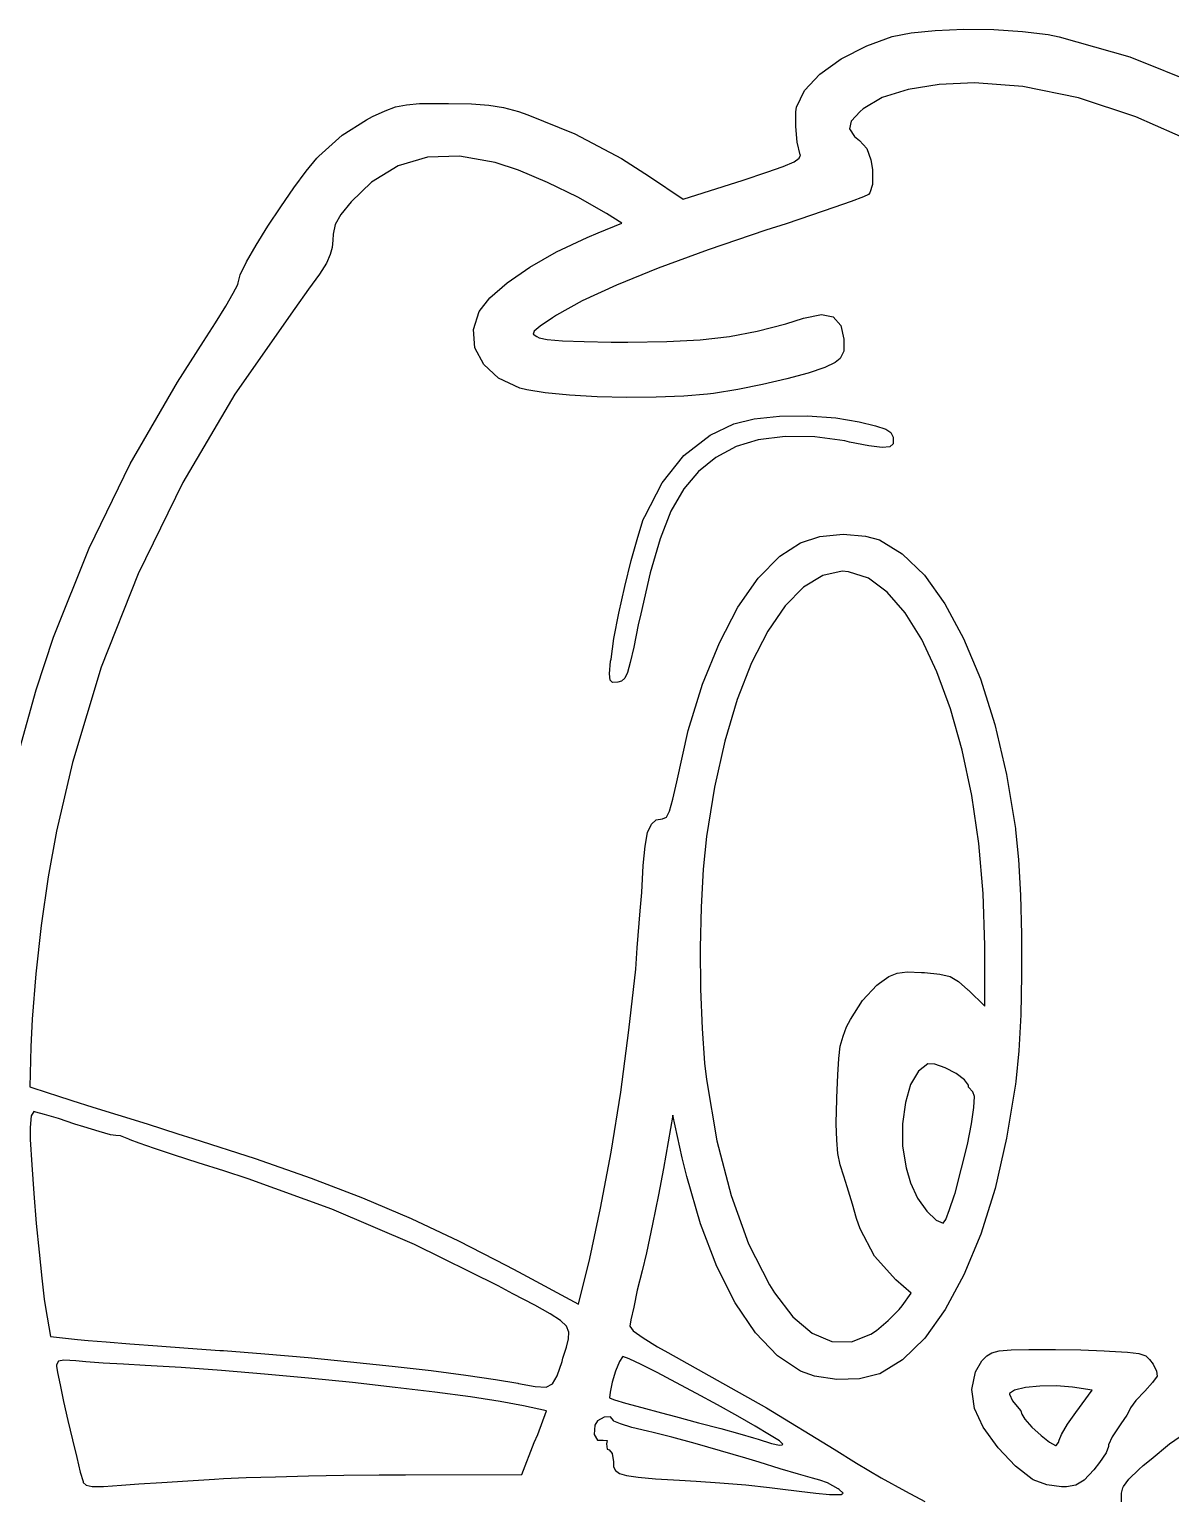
# Model space of a CAD drawing. Extents: x 83.4 to 116.6, y -116.6 to -83.4.
# Drawn here: x 106.759 to 109.064, y -88.323 to -85.363 of the extents above; entities that cross this region are included whole.
import ezdxf

# ---------------------------------------------------------------- set-up
doc = ezdxf.new("R2010")
doc.units = 0
doc.layers.add('BLACK', color=7, linetype='CONTINUOUS')

msp = doc.modelspace()

# ---------------------------------------------------------------- linework, layer by layer
at = {"layer": 'BLACK', "linetype": 'CONTINUOUS'}
for p, q in [((108.451, -85.396), (108.502, -85.3777)), ((108.502, -85.3777), (108.54, -85.3699)), ((108.54, -85.3699), (108.589, -85.365)), ((108.589, -85.365), (108.647, -85.3629)), ((108.647, -85.3629), (108.707, -85.3636)), ((108.707, -85.3636), (108.765, -85.3672)), ((108.765, -85.3672), (108.817, -85.3737)), ((108.817, -85.3737), (108.839, -85.3779)), ((108.839, -85.3779), (108.982, -85.4182)), ((108.399, -85.4228), (108.451, -85.396)), ((108.356, -85.4535), (108.399, -85.4228)), ((108.982, -85.4182), (109.123, -85.4749)), ((108.325, -85.4865), (108.356, -85.4535)), ((108.309, -85.5201), (108.325, -85.4865)), ((108.534, -85.4843), (108.482, -85.5009)), ((108.597, -85.4743), (108.534, -85.4843)), ((108.668, -85.4712), (108.597, -85.4743)), ((108.766, -85.4786), (108.668, -85.4712)), ((108.878, -85.5016), (108.766, -85.4786)), ((107.452, -85.5393), (107.478, -85.5275)), ((107.478, -85.5275), (107.499, -85.5197)), ((107.499, -85.5197), (107.521, -85.5152)), ((107.521, -85.5152), (107.547, -85.513)), ((107.547, -85.513), (107.582, -85.5125)), ((107.582, -85.5125), (107.606, -85.5126)), ((107.606, -85.5126), (107.652, -85.5134)), ((107.652, -85.5134), (107.687, -85.5159)), ((107.687, -85.5159), (107.717, -85.5208)), ((107.717, -85.5208), (107.747, -85.5291)), ((107.747, -85.5291), (107.766, -85.5355)), ((108.307, -85.5295), (108.309, -85.5201)), ((108.307, -85.5592), (108.307, -85.5295)), ((108.437, -85.5288), (108.419, -85.5485)), ((108.443, -85.5233), (108.437, -85.5288)), ((108.482, -85.5009), (108.443, -85.5233)), ((108.994, -85.5397), (108.878, -85.5016)), ((107.391, -85.5768), (107.44, -85.5455)), ((107.44, -85.5455), (107.452, -85.5393)), ((107.766, -85.5355), (107.861, -85.5741)), ((108.31, -85.5912), (108.307, -85.5592)), ((108.419, -85.5485), (108.416, -85.5638)), ((109.113, -85.5925), (108.994, -85.5397)), ((107.344, -85.6195), (107.391, -85.5768)), ((107.861, -85.5741), (107.955, -85.6242)), ((108.416, -85.5638), (108.426, -85.5792)), ((108.426, -85.5792), (108.436, -85.5873)), ((108.436, -85.5873), (108.451, -85.6039)), ((107.628, -85.6189), (107.563, -85.6211)), ((107.7, -85.632), (107.628, -85.6189)), ((108.316, -85.6163), (108.31, -85.5912)), ((108.314, -85.6234), (108.317, -85.6173)), ((108.317, -85.6173), (108.316, -85.6163)), ((108.451, -85.6039), (108.459, -85.6268)), ((107.318, -85.6495), (107.34, -85.6233)), ((107.34, -85.6233), (107.344, -85.6195)), ((107.504, -85.6387), (107.45, -85.6718)), ((107.563, -85.6211), (107.504, -85.6387)), ((107.747, -85.6474), (107.7, -85.632)), ((107.806, -85.6722), (107.747, -85.6474)), ((107.955, -85.6242), (108.012, -85.6605)), ((108.249, -85.6518), (108.282, -85.6398)), ((108.282, -85.6398), (108.304, -85.6306)), ((108.304, -85.6306), (108.314, -85.6234)), ((108.459, -85.6268), (108.462, -85.6462)), ((108.462, -85.6462), (108.462, -85.6765)), ((107.293, -85.6832), (107.318, -85.6495)), ((107.45, -85.6718), (107.409, -85.7117)), ((107.867, -85.7023), (107.806, -85.6722)), ((108.012, -85.6605), (108.08, -85.7062)), ((108.08, -85.7062), (108.201, -85.6675)), ((108.201, -85.6675), (108.249, -85.6518)), ((108.462, -85.6765), (108.457, -85.6934)), ((107.267, -85.7213), (107.293, -85.6832)), ((107.925, -85.735), (107.867, -85.7023)), ((108.444, -85.7013), (108.419, -85.7105)), ((108.454, -85.6964), (108.444, -85.7013)), ((108.457, -85.6934), (108.454, -85.6964)), ((107.241, -85.7608), (107.267, -85.7213)), ((107.388, -85.7372), (107.377, -85.757)), ((107.409, -85.7117), (107.388, -85.7372)), ((107.956, -85.7546), (107.925, -85.735)), ((108.384, -85.7231), (108.339, -85.7385)), ((108.419, -85.7105), (108.384, -85.7231)), ((107.217, -85.7989), (107.241, -85.7608)), ((107.377, -85.757), (107.373, -85.7769)), ((107.908, -85.774), (107.956, -85.7546)), ((108.288, -85.7557), (108.247, -85.769)), ((108.339, -85.7385), (108.288, -85.7557)), ((107.372, -85.7886), (107.371, -85.8034)), ((107.373, -85.7769), (107.372, -85.7886)), ((107.824, -85.8123), (107.886, -85.7832)), ((107.886, -85.7832), (107.908, -85.774)), ((108.247, -85.769), (108.13, -85.8086)), ((107.198, -85.8326), (107.217, -85.7989)), ((107.367, -85.8181), (107.359, -85.8354)), ((107.371, -85.8034), (107.367, -85.8181)), ((107.77, -85.8434), (107.824, -85.8123)), ((108.13, -85.8086), (108.029, -85.8455)), ((107.185, -85.8588), (107.198, -85.8326)), ((107.359, -85.8354), (107.345, -85.8578)), ((107.724, -85.875), (107.77, -85.8434)), ((108.029, -85.8455), (107.945, -85.8797)), ((107.171, -85.8958), (107.18, -85.8787)), ((107.18, -85.8787), (107.181, -85.8748)), ((107.181, -85.8748), (107.185, -85.8588)), ((107.345, -85.8578), (107.323, -85.8881)), ((107.689, -85.9054), (107.724, -85.875)), ((107.945, -85.8797), (107.876, -85.9113)), ((107.156, -85.9225), (107.171, -85.8958)), ((107.323, -85.8881), (107.295, -85.9269)), ((107.668, -85.9332), (107.689, -85.9054)), ((107.876, -85.9113), (107.824, -85.9404)), ((107.135, -85.956), (107.156, -85.9225)), ((107.295, -85.9269), (107.174, -86.0998)), ((107.656, -85.9696), (107.668, -85.9332)), ((107.824, -85.9404), (107.816, -85.9459)), ((108.323, -85.9466), (108.359, -85.9393)), ((108.359, -85.9393), (108.383, -85.944)), ((108.383, -85.944), (108.398, -85.9613)), ((107.111, -85.9936), (107.135, -85.956)), ((107.659, -86.0066), (107.656, -85.9696)), ((107.779, -85.9726), (107.777, -85.9787)), ((107.791, -85.9625), (107.779, -85.9726)), ((107.816, -85.9459), (107.791, -85.9625)), ((108.173, -85.9832), (108.229, -85.9726)), ((108.229, -85.9726), (108.287, -85.9577)), ((108.287, -85.9577), (108.323, -85.9466)), ((108.398, -85.9613), (108.404, -85.9889)), ((107.058, -86.0758), (107.111, -85.9936)), ((107.777, -85.9787), (107.784, -85.9837)), ((107.784, -85.9837), (107.789, -85.9861)), ((107.789, -85.9861), (107.805, -85.9895)), ((107.805, -85.9895), (107.836, -85.9921)), ((107.836, -85.9921), (107.88, -85.9939)), ((107.88, -85.9939), (107.934, -85.9949)), ((107.934, -85.9949), (107.968, -85.995)), ((107.968, -85.995), (108.047, -85.9938)), ((108.047, -85.9938), (108.114, -85.9901)), ((108.114, -85.9901), (108.173, -85.9832)), ((108.404, -85.9889), (108.404, -86.0131)), ((107.677, -86.0402), (107.659, -86.0066)), ((108.397, -86.0277), (108.387, -86.0363)), ((108.404, -86.0131), (108.397, -86.0277)), ((107.707, -86.068), (107.677, -86.0402)), ((108.332, -86.0575), (108.289, -86.0693)), ((108.366, -86.0462), (108.332, -86.0575)), ((108.387, -86.0363), (108.366, -86.0462)), ((106.963, -86.2411), (107.058, -86.0758)), ((107.75, -86.088), (107.707, -86.068)), ((107.764, -86.0915), (107.75, -86.088)), ((107.801, -86.0975), (107.764, -86.0915)), ((108.19, -86.0907), (108.141, -86.0984)), ((108.24, -86.0807), (108.19, -86.0907)), ((108.289, -86.0693), (108.24, -86.0807)), ((107.174, -86.0998), (107.069, -86.2788)), ((107.85, -86.1021), (107.801, -86.0975)), ((107.906, -86.1052), (107.85, -86.1021)), ((107.966, -86.1067), (107.906, -86.1052)), ((108.025, -86.1064), (107.966, -86.1067)), ((108.081, -86.1043), (108.025, -86.1064)), ((108.129, -86.1001), (108.081, -86.1043)), ((108.141, -86.0984), (108.129, -86.1001)), ((108.182, -86.16), (108.223, -86.1501)), ((108.223, -86.1501), (108.274, -86.1447)), ((108.274, -86.1447), (108.331, -86.144)), ((108.331, -86.144), (108.388, -86.148)), ((108.388, -86.148), (108.435, -86.1556)), ((108.134, -86.1826), (108.182, -86.16)), ((108.435, -86.1556), (108.468, -86.1637)), ((108.468, -86.1637), (108.489, -86.1705)), ((108.489, -86.1705), (108.499, -86.1778)), ((108.499, -86.1778), (108.504, -86.1872)), ((108.081, -86.2241), (108.134, -86.1826)), ((108.187, -86.2059), (108.146, -86.2281)), ((108.231, -86.1926), (108.187, -86.2059)), ((108.286, -86.1857), (108.231, -86.1926)), ((108.346, -86.1863), (108.286, -86.1857)), ((108.406, -86.1946), (108.346, -86.1863)), ((108.416, -86.1968), (108.406, -86.1946)), ((108.455, -86.2044), (108.416, -86.1968)), ((108.482, -86.2076), (108.455, -86.2044)), ((108.497, -86.2062), (108.482, -86.2076)), ((108.504, -86.2001), (108.497, -86.2062)), ((108.504, -86.1872), (108.504, -86.1892)), ((108.504, -86.1892), (108.504, -86.2001)), ((108.037, -86.2792), (108.081, -86.2241)), ((108.146, -86.2281), (108.111, -86.256)), ((106.88, -86.4113), (106.963, -86.2411)), ((108.111, -86.256), (108.081, -86.2916)), ((107.069, -86.2788), (106.979, -86.463)), ((108.002, -86.3471), (108.037, -86.2792)), ((108.081, -86.2916), (108.055, -86.3364)), ((107.988, -86.3891), (107.999, -86.353)), ((107.999, -86.353), (108.002, -86.3471)), ((108.055, -86.3364), (108.033, -86.3923)), ((108.317, -86.4002), (108.356, -86.3876)), ((108.356, -86.3876), (108.403, -86.383)), ((108.403, -86.383), (108.448, -86.3866)), ((108.448, -86.3866), (108.476, -86.3946)), ((106.808, -86.5913), (106.88, -86.4113)), ((107.975, -86.436), (107.988, -86.3891)), ((108.033, -86.3923), (108.013, -86.4609)), ((108.275, -86.4271), (108.317, -86.4002)), ((108.476, -86.3946), (108.522, -86.4226)), ((107.962, -86.4888), (107.975, -86.436)), ((108.231, -86.4717), (108.275, -86.4271)), ((108.522, -86.4226), (108.567, -86.4659)), ((106.979, -86.463), (106.904, -86.6517)), ((108.013, -86.4609), (107.994, -86.5441)), ((108.19, -86.5305), (108.231, -86.4717)), ((108.362, -86.4661), (108.323, -86.4897)), ((108.401, -86.4579), (108.362, -86.4661)), ((108.414, -86.4587), (108.401, -86.4579)), ((108.454, -86.4718), (108.414, -86.4587)), ((108.492, -86.4998), (108.454, -86.4718)), ((108.567, -86.4659), (108.608, -86.5233)), ((107.95, -86.5428), (107.962, -86.4888)), ((108.323, -86.4897), (108.286, -86.5278)), ((108.528, -86.5416), (108.492, -86.4998)), ((108.153, -86.6023), (108.19, -86.5305)), ((108.286, -86.5278), (108.251, -86.5791)), ((108.608, -86.5233), (108.646, -86.5935)), ((107.94, -86.5934), (107.95, -86.5428)), ((107.989, -86.5659), (107.98, -86.611)), ((107.994, -86.5441), (107.989, -86.5659)), ((108.562, -86.5957), (108.528, -86.5416)), ((106.773, -86.6972), (106.808, -86.5913)), ((107.934, -86.6357), (107.94, -86.5934)), ((108.251, -86.5791), (108.218, -86.6426)), ((108.592, -86.6609), (108.562, -86.5957)), ((108.646, -86.5935), (108.68, -86.6753)), ((107.98, -86.611), (107.973, -86.6424)), ((108.119, -86.6858), (108.153, -86.6023)), ((106.904, -86.6517), (106.846, -86.8443)), ((107.931, -86.6651), (107.933, -86.6397)), ((107.933, -86.6397), (107.934, -86.6357)), ((107.973, -86.6424), (107.967, -86.6625)), ((108.218, -86.6426), (108.189, -86.717)), ((107.932, -86.6781), (107.931, -86.6651)), ((107.937, -86.6823), (107.932, -86.6781)), ((107.948, -86.6816), (107.937, -86.6823)), ((107.955, -86.6796), (107.948, -86.6816)), ((107.962, -86.674), (107.955, -86.6796)), ((107.967, -86.6625), (107.962, -86.674)), ((108.62, -86.736), (108.592, -86.6609)), ((108.68, -86.6753), (108.709, -86.7674)), ((106.74, -86.8156), (106.773, -86.6972)), ((108.09, -86.7798), (108.119, -86.6858)), ((108.189, -86.717), (108.164, -86.8013)), ((108.643, -86.8196), (108.62, -86.736)), ((108.709, -86.7674), (108.733, -86.8687)), ((108.067, -86.883), (108.09, -86.7798)), ((108.164, -86.8013), (108.143, -86.8943)), ((108.663, -86.9106), (108.643, -86.8196)), ((106.846, -86.8443), (106.814, -86.9829)), ((108.059, -86.9185), (108.067, -86.883)), ((108.733, -86.8687), (108.751, -86.9777)), ((108.052, -86.9422), (108.059, -86.9185)), ((108.143, -86.8943), (108.127, -86.9938)), ((108.677, -87.0075), (108.663, -86.9106)), ((108.046, -86.9544), (108.052, -86.9422)), ((108.008, -86.9857), (108.016, -86.9689)), ((108.016, -86.9689), (108.025, -86.9603)), ((108.025, -86.9603), (108.038, -86.9579)), ((108.038, -86.9579), (108.046, -86.9544)), ((108.038, -86.9579), (108.038, -86.9579)), ((108.751, -86.9777), (108.751, -86.98)), ((108.751, -86.98), (108.757, -87.0403)), ((106.814, -86.9829), (106.797, -87.0754)), ((108.003, -87.0129), (108.008, -86.9857)), ((108.127, -86.9938), (108.12, -87.0597)), ((108.686, -87.1091), (108.677, -87.0075)), ((107.999, -87.0525), (108.003, -87.0129)), ((107.996, -87.1066), (107.999, -87.0525)), ((108.12, -87.0597), (108.116, -87.1363)), ((108.757, -87.0403), (108.761, -87.1125)), ((106.797, -87.0754), (106.783, -87.1735)), ((107.993, -87.1436), (107.996, -87.1066)), ((108.689, -87.2142), (108.686, -87.1091)), ((108.761, -87.1125), (108.763, -87.1919)), ((107.987, -87.2188), (107.993, -87.1436)), ((108.116, -87.1363), (108.114, -87.2188)), ((106.783, -87.1735), (106.772, -87.2713)), ((108.689, -87.3363), (108.689, -87.2142)), ((108.763, -87.1919), (108.763, -87.2738)), ((107.984, -87.2617), (107.987, -87.2188)), ((108.114, -87.2188), (108.115, -87.3021)), ((106.772, -87.2713), (106.765, -87.3629)), ((107.97, -87.3852), (107.984, -87.2617)), ((108.476, -87.2901), (108.495, -87.2766)), ((108.495, -87.2766), (108.512, -87.2695)), ((108.512, -87.2695), (108.532, -87.2672)), ((108.532, -87.2672), (108.561, -87.2683)), ((108.561, -87.2683), (108.567, -87.2686)), ((108.567, -87.2686), (108.598, -87.2715)), ((108.598, -87.2715), (108.619, -87.2766)), ((108.619, -87.2766), (108.636, -87.2864)), ((108.763, -87.2738), (108.762, -87.3537)), ((108.115, -87.3021), (108.118, -87.3815)), ((108.442, -87.3247), (108.471, -87.2942)), ((108.471, -87.2942), (108.476, -87.2901)), ((108.636, -87.2864), (108.655, -87.3034)), ((108.655, -87.3034), (108.656, -87.3044)), ((108.656, -87.3044), (108.689, -87.3363)), ((108.418, -87.3634), (108.442, -87.3247)), ((106.765, -87.3629), (106.762, -87.4184)), ((108.41, -87.3781), (108.418, -87.3634)), ((108.762, -87.3537), (108.758, -87.4269)), ((107.954, -87.5099), (107.97, -87.3852)), ((108.118, -87.3815), (108.123, -87.4519)), ((108.403, -87.3974), (108.41, -87.3781)), ((106.762, -87.4184), (106.76, -87.4996)), ((108.394, -87.4421), (108.397, -87.4174)), ((108.397, -87.4174), (108.403, -87.3974)), ((108.123, -87.4519), (108.127, -87.4847)), ((108.392, -87.4754), (108.394, -87.4421)), ((108.574, -87.4532), (108.555, -87.4675)), ((108.588, -87.4538), (108.574, -87.4532)), ((108.609, -87.4611), (108.588, -87.4538)), ((108.758, -87.4269), (108.752, -87.4886)), ((108.39, -87.5214), (108.392, -87.4754)), ((108.555, -87.4675), (108.539, -87.4947)), ((108.631, -87.4726), (108.609, -87.4611)), ((108.648, -87.4853), (108.631, -87.4726)), ((106.76, -87.4996), (106.797, -87.5117)), ((106.797, -87.5117), (106.814, -87.5172)), ((107.934, -87.6312), (107.954, -87.5099)), ((108.127, -87.4847), (108.148, -87.6084)), ((108.539, -87.4947), (108.529, -87.5313)), ((108.656, -87.4963), (108.648, -87.4853)), ((108.656, -87.4998), (108.656, -87.4963)), ((108.665, -87.5097), (108.656, -87.4998)), ((108.668, -87.5187), (108.665, -87.5097)), ((108.751, -87.4941), (108.733, -87.6033)), ((108.752, -87.4886), (108.751, -87.4941)), ((106.814, -87.5172), (106.845, -87.5269)), ((106.845, -87.5269), (106.887, -87.5402)), ((106.887, -87.5402), (106.938, -87.5563)), ((108.389, -87.572), (108.39, -87.5249)), ((108.39, -87.5249), (108.39, -87.5214)), ((108.529, -87.5313), (108.523, -87.5739)), ((108.662, -87.5745), (108.667, -87.5411)), ((108.667, -87.5411), (108.668, -87.5187)), ((106.763, -87.5577), (106.761, -87.5819)), ((106.768, -87.5496), (106.763, -87.5577)), ((106.772, -87.5503), (106.768, -87.5496)), ((106.79, -87.5551), (106.772, -87.5503)), ((106.818, -87.5637), (106.79, -87.5551)), ((106.851, -87.5746), (106.818, -87.5637)), ((106.938, -87.5563), (106.997, -87.5745)), ((108.059, -87.557), (108.04, -87.6642)), ((108.078, -87.6429), (108.059, -87.557)), ((108.389, -87.5739), (108.389, -87.572)), ((106.761, -87.5819), (106.761, -87.6058)), ((106.869, -87.5804), (106.851, -87.5746)), ((106.9, -87.5899), (106.869, -87.5804)), ((106.923, -87.5961), (106.9, -87.5899)), ((106.934, -87.5978), (106.923, -87.5961)), ((106.943, -87.5986), (106.934, -87.5978)), ((106.96, -87.6051), (106.943, -87.5986)), ((106.997, -87.5745), (107.059, -87.5942)), ((107.059, -87.5942), (107.089, -87.6035)), ((108.39, -87.6069), (108.389, -87.5739)), ((108.523, -87.5739), (108.523, -87.6191)), ((108.654, -87.6162), (108.662, -87.5745)), ((106.761, -87.6058), (106.764, -87.6573)), ((106.963, -87.6067), (106.96, -87.6051)), ((106.981, -87.6135), (106.963, -87.6067)), ((107.012, -87.624), (106.981, -87.6135)), ((107.052, -87.6374), (107.012, -87.624)), ((107.089, -87.6035), (107.215, -87.6443)), ((107.913, -87.7448), (107.934, -87.6312)), ((108.148, -87.6084), (108.177, -87.7192)), ((108.392, -87.6338), (108.39, -87.6069)), ((108.523, -87.6191), (108.53, -87.6634)), ((108.642, -87.6636), (108.654, -87.6162)), ((108.733, -87.6033), (108.71, -87.7047)), ((106.764, -87.6573), (106.768, -87.7152)), ((107.1, -87.6528), (107.052, -87.6374)), ((107.152, -87.6694), (107.1, -87.6528)), ((107.215, -87.6443), (107.328, -87.6839)), ((108.087, -87.6803), (108.078, -87.6429)), ((108.397, -87.6568), (108.392, -87.6338)), ((108.404, -87.68), (108.397, -87.6568)), ((107.201, -87.685), (107.152, -87.6694)), ((107.37, -87.7463), (107.201, -87.685)), ((107.328, -87.6839), (107.432, -87.7239)), ((108.04, -87.6642), (108.03, -87.7175)), ((108.115, -87.7765), (108.087, -87.6803)), ((108.411, -87.7012), (108.404, -87.68)), ((108.53, -87.6634), (108.539, -87.6931)), ((108.629, -87.7142), (108.642, -87.6636)), ((106.768, -87.7152), (106.773, -87.7754)), ((108.03, -87.7175), (108.018, -87.7772)), ((108.177, -87.7192), (108.212, -87.8165)), ((108.422, -87.7363), (108.411, -87.7012)), ((108.539, -87.6931), (108.553, -87.7241)), ((108.618, -87.7476), (108.627, -87.7198)), ((108.627, -87.7198), (108.629, -87.7142)), ((108.71, -87.7047), (108.681, -87.797)), ((107.537, -87.8178), (107.37, -87.7463)), ((107.432, -87.7239), (107.53, -87.7657)), ((107.891, -87.8461), (107.913, -87.7448)), ((108.43, -87.7653), (108.422, -87.7363)), ((108.553, -87.7241), (108.572, -87.7505)), ((108.572, -87.7505), (108.591, -87.7686)), ((108.61, -87.7672), (108.618, -87.7476)), ((106.773, -87.7754), (106.779, -87.8338)), ((107.53, -87.7657), (107.626, -87.8107)), ((108.018, -87.7772), (108.006, -87.8347)), ((108.148, -87.8621), (108.115, -87.7765)), ((108.437, -87.7864), (108.43, -87.7653)), ((108.591, -87.7686), (108.605, -87.7746)), ((108.605, -87.7746), (108.61, -87.7672)), ((108.466, -87.8417), (108.437, -87.7864)), ((108.681, -87.797), (108.647, -87.879)), ((106.779, -87.8338), (106.784, -87.8861)), ((107.706, -87.9018), (107.537, -87.8178)), ((107.626, -87.8107), (107.723, -87.8605)), ((108.006, -87.8347), (107.997, -87.8709)), ((108.212, -87.8165), (108.254, -87.8992)), ((107.723, -87.8605), (107.747, -87.8734)), ((107.868, -87.9385), (107.891, -87.8461)), ((108.185, -87.9358), (108.148, -87.8621)), ((108.509, -87.8897), (108.466, -87.8417)), ((106.784, -87.8861), (106.789, -87.9282)), ((107.747, -87.8734), (107.868, -87.9385)), ((107.997, -87.8709), (107.987, -87.9104)), ((108.54, -87.9166), (108.509, -87.8897)), ((108.647, -87.879), (108.609, -87.9495)), ((106.789, -87.9282), (106.792, -87.9454)), ((107.736, -87.9178), (107.706, -87.9018)), ((107.78, -87.9405), (107.736, -87.9178)), ((107.987, -87.9104), (107.98, -87.9446)), ((108.254, -87.8992), (108.264, -87.9157)), ((108.264, -87.9157), (108.301, -87.9642)), ((108.522, -87.9421), (108.54, -87.9166)), ((106.792, -87.9454), (106.802, -88.0038)), ((107.811, -87.9578), (107.78, -87.9405)), ((107.832, -87.9715), (107.811, -87.9578)), ((107.98, -87.9446), (107.974, -87.9699)), ((108.226, -87.9965), (108.185, -87.9358)), ((108.494, -87.9716), (108.516, -87.9494)), ((108.516, -87.9494), (108.522, -87.9421)), ((108.609, -87.9495), (108.568, -88.0072)), ((107.844, -87.9833), (107.832, -87.9715)), ((107.849, -87.995), (107.844, -87.9833)), ((107.974, -87.9699), (107.972, -87.9828)), ((107.972, -87.9828), (107.972, -87.9829)), ((107.972, -87.9829), (107.979, -87.9922)), ((108.301, -87.9642), (108.34, -87.9969)), ((108.47, -87.992), (108.494, -87.9716)), ((106.802, -88.0038), (106.856, -88.0096)), ((106.856, -88.0096), (106.878, -88.0117)), ((106.878, -88.0117), (106.914, -88.0147)), ((106.914, -88.0147), (106.962, -88.0185)), ((107.844, -88.0253), (107.848, -88.0084)), ((107.848, -88.0084), (107.849, -87.995)), ((107.979, -87.9922), (107.999, -88.0068)), ((107.999, -88.0068), (108.028, -88.0249)), ((108.27, -88.0429), (108.226, -87.9965)), ((108.34, -87.9969), (108.38, -88.0138)), ((108.38, -88.0138), (108.42, -88.0145)), ((108.42, -88.0145), (108.459, -87.9989)), ((108.459, -87.9989), (108.47, -87.992)), ((108.568, -88.0072), (108.523, -88.0508)), ((106.962, -88.0185), (107.018, -88.0227)), ((107.018, -88.0227), (107.08, -88.0273)), ((107.08, -88.0273), (107.144, -88.0319)), ((107.144, -88.0319), (107.151, -88.0324)), ((107.151, -88.0324), (107.235, -88.0388)), ((107.235, -88.0388), (107.322, -88.0463)), ((107.322, -88.0463), (107.408, -88.0547)), ((107.837, -88.0475), (107.844, -88.0253)), ((107.957, -88.0446), (107.951, -88.0544)), ((107.958, -88.0445), (107.957, -88.0446)), ((107.971, -88.0491), (107.958, -88.0445)), ((108.028, -88.0249), (108.049, -88.0365)), ((108.049, -88.0365), (108.248, -88.1479)), ((108.317, -88.074), (108.27, -88.0429)), ((108.683, -88.0533), (108.693, -88.0432)), ((108.693, -88.0432), (108.703, -88.0366)), ((108.703, -88.0366), (108.718, -88.0329)), ((108.718, -88.0329), (108.742, -88.0311)), ((108.742, -88.0311), (108.778, -88.0303)), ((108.778, -88.0303), (108.785, -88.0302)), ((108.785, -88.0302), (108.832, -88.0302)), ((108.832, -88.0302), (108.883, -88.0311)), ((108.883, -88.0311), (108.93, -88.0326)), ((108.93, -88.0326), (108.941, -88.0332)), ((108.941, -88.0332), (108.977, -88.0354)), ((108.977, -88.0354), (109, -88.0382)), ((109, -88.0382), (109.014, -88.0429)), ((109.014, -88.0429), (109.022, -88.0506)), ((106.818, -88.0538), (106.814, -88.0613)), ((106.814, -88.0613), (106.814, -88.0641)), ((106.814, -88.0641), (106.816, -88.0767)), ((106.829, -88.0515), (106.818, -88.0538)), ((106.853, -88.0532), (106.829, -88.0515)), ((106.873, -88.055), (106.853, -88.0532)), ((106.908, -88.0574), (106.873, -88.055)), ((106.949, -88.06), (106.908, -88.0574)), ((106.993, -88.0623), (106.949, -88.06)), ((107.066, -88.0665), (106.993, -88.0623)), ((107.147, -88.0724), (107.066, -88.0665)), ((107.234, -88.0797), (107.147, -88.0724)), ((107.408, -88.0547), (107.492, -88.0636)), ((107.492, -88.0636), (107.571, -88.0727)), ((107.571, -88.0727), (107.641, -88.0818)), ((107.825, -88.0833), (107.835, -88.0545)), ((107.835, -88.0545), (107.837, -88.0475)), ((107.943, -88.0737), (107.936, -88.0964)), ((107.951, -88.0544), (107.943, -88.0737)), ((107.995, -88.0603), (107.971, -88.0491)), ((108.027, -88.0765), (107.995, -88.0603)), ((108.345, -88.0839), (108.317, -88.074)), ((108.523, -88.0508), (108.477, -88.0791)), ((108.663, -88.1107), (108.67, -88.0749)), ((108.67, -88.0749), (108.683, -88.0533)), ((109.022, -88.0506), (109.029, -88.0598)), ((109.029, -88.0598), (109.036, -88.0736)), ((109.036, -88.0736), (109.037, -88.0841)), ((106.816, -88.0767), (106.821, -88.1017)), ((106.821, -88.1017), (106.828, -88.1352)), ((107.323, -88.088), (107.234, -88.0797)), ((107.412, -88.0971), (107.323, -88.088)), ((107.498, -88.1066), (107.412, -88.0971)), ((107.641, -88.0818), (107.701, -88.0904)), ((107.701, -88.0904), (107.746, -88.0984)), ((107.746, -88.0984), (107.747, -88.0986)), ((107.747, -88.0986), (107.781, -88.105)), ((107.781, -88.105), (107.803, -88.1062)), ((107.803, -88.1062), (107.816, -88.0997)), ((107.816, -88.0997), (107.825, -88.0833)), ((107.936, -88.0964), (107.932, -88.1165)), ((108.065, -88.0965), (108.027, -88.0765)), ((108.107, -88.1188), (108.065, -88.0965)), ((108.39, -88.0907), (108.345, -88.0839)), ((108.436, -88.0893), (108.39, -88.0907)), ((108.476, -88.0796), (108.436, -88.0893)), ((108.477, -88.0791), (108.476, -88.0796)), ((108.8, -88.104), (108.771, -88.107)), ((108.834, -88.1037), (108.8, -88.104)), ((108.866, -88.1064), (108.834, -88.1037)), ((109.028, -88.0966), (109.012, -88.1144)), ((109.037, -88.0841), (109.028, -88.0966)), ((106.828, -88.1352), (106.837, -88.1734)), ((107.578, -88.1164), (107.498, -88.1066)), ((107.65, -88.126), (107.578, -88.1164)), ((107.663, -88.128), (107.65, -88.126)), ((107.71, -88.1353), (107.663, -88.128)), ((107.757, -88.1438), (107.71, -88.1353)), ((107.932, -88.1165), (107.931, -88.128)), ((107.931, -88.128), (107.932, -88.1286)), ((107.932, -88.1286), (107.941, -88.1318)), ((107.941, -88.1318), (107.963, -88.1383)), ((108.149, -88.1419), (108.107, -88.1188)), ((108.664, -88.1204), (108.663, -88.1107)), ((108.668, -88.1496), (108.664, -88.1204)), ((108.749, -88.1122), (108.739, -88.1191)), ((108.739, -88.1191), (108.739, -88.1204)), ((108.739, -88.1204), (108.745, -88.1341)), ((108.745, -88.1341), (108.751, -88.1413)), ((108.771, -88.107), (108.749, -88.1122)), ((108.906, -88.1121), (108.866, -88.1064)), ((108.873, -88.1573), (108.906, -88.1121)), ((108.994, -88.1333), (108.983, -88.1477)), ((109.012, -88.1144), (108.994, -88.1333)), ((107.804, -88.1538), (107.757, -88.1438)), ((107.786, -88.2021), (107.804, -88.1538)), ((107.963, -88.1383), (107.996, -88.1474)), ((107.996, -88.1474), (108.036, -88.1582)), ((108.036, -88.1582), (108.064, -88.1656)), ((108.19, -88.1645), (108.149, -88.1419)), ((108.225, -88.1851), (108.19, -88.1645)), ((108.248, -88.1479), (108.385, -88.2318)), ((108.686, -88.1872), (108.668, -88.1496)), ((108.751, -88.1413), (108.762, -88.1543)), ((108.762, -88.1543), (108.764, -88.161)), ((108.764, -88.161), (108.77, -88.171)), ((108.856, -88.1812), (108.873, -88.1573)), ((108.976, -88.1627), (108.964, -88.1801)), ((108.981, -88.1526), (108.976, -88.1627)), ((108.983, -88.1477), (108.981, -88.1526)), ((106.837, -88.1734), (106.846, -88.2124)), ((107.901, -88.1828), (107.9, -88.2021)), ((107.907, -88.1741), (107.901, -88.1828)), ((107.92, -88.1671), (107.907, -88.1741)), ((107.933, -88.1663), (107.92, -88.1671)), ((107.939, -88.1734), (107.933, -88.1663)), ((107.94, -88.1749), (107.939, -88.1734)), ((107.953, -88.1806), (107.94, -88.1749)), ((107.976, -88.1878), (107.953, -88.1806)), ((108.008, -88.1954), (107.976, -88.1878)), ((108.064, -88.1656), (108.111, -88.178)), ((108.111, -88.178), (108.156, -88.19)), ((108.156, -88.19), (108.194, -88.2005)), ((108.254, -88.2024), (108.225, -88.1851)), ((108.716, -88.2285), (108.686, -88.1872)), ((108.77, -88.171), (108.784, -88.1867)), ((108.784, -88.1867), (108.803, -88.2036)), ((108.844, -88.2017), (108.856, -88.1812)), ((108.96, -88.1863), (108.946, -88.2065)), ((108.964, -88.1801), (108.96, -88.1863)), ((109.062, -88.2209), (109.125, -88.1774)), ((106.846, -88.2124), (106.855, -88.2485)), ((107.754, -88.2829), (107.779, -88.2183)), ((107.779, -88.2183), (107.786, -88.2021)), ((107.9, -88.2021), (107.907, -88.2131)), ((107.907, -88.2131), (107.918, -88.2131)), ((107.918, -88.2131), (107.926, -88.2141)), ((107.926, -88.2141), (107.925, -88.2208)), ((107.925, -88.2208), (107.926, -88.2313)), ((108.019, -88.198), (108.008, -88.1954)), ((108.057, -88.2075), (108.019, -88.198)), ((108.104, -88.2202), (108.057, -88.2075)), ((108.155, -88.2347), (108.104, -88.2202)), ((108.194, -88.2005), (108.222, -88.2086)), ((108.222, -88.2086), (108.231, -88.2112)), ((108.231, -88.2112), (108.258, -88.22)), ((108.274, -88.2149), (108.254, -88.2024)), ((108.258, -88.22), (108.274, -88.2237)), ((108.281, -88.2212), (108.274, -88.2149)), ((108.274, -88.2237), (108.28, -88.2229)), ((108.28, -88.2229), (108.281, -88.2212)), ((108.803, -88.2036), (108.82, -88.2176)), ((108.82, -88.2176), (108.832, -88.2242)), ((108.832, -88.2242), (108.833, -88.2243)), ((108.833, -88.2243), (108.838, -88.2179)), ((108.838, -88.2179), (108.839, -88.2136)), ((108.839, -88.2136), (108.844, -88.2017)), ((108.946, -88.2065), (108.939, -88.2229)), ((108.939, -88.2229), (108.939, -88.226)), ((109.025, -88.2516), (109.062, -88.2209)), ((106.855, -88.2485), (106.862, -88.2779)), ((107.926, -88.2313), (107.93, -88.2329)), ((107.93, -88.2329), (107.936, -88.2401)), ((107.936, -88.2401), (107.939, -88.2574)), ((108.206, -88.2497), (108.155, -88.2347)), ((108.233, -88.258), (108.206, -88.2497)), ((108.385, -88.2318), (108.43, -88.2599)), ((108.751, -88.2659), (108.716, -88.2285)), ((108.934, -88.2388), (108.921, -88.2586)), ((108.939, -88.226), (108.934, -88.2388)), ((109.009, -88.2647), (109.025, -88.2516)), ((106.862, -88.2779), (106.868, -88.2966)), ((107.394, -88.2843), (107.466, -88.2835)), ((107.466, -88.2835), (107.519, -88.2833)), ((107.519, -88.2833), (107.754, -88.2829)), ((107.939, -88.2574), (107.939, -88.2674)), ((107.939, -88.2674), (107.943, -88.2749)), ((107.943, -88.2749), (107.951, -88.2806)), ((107.951, -88.2806), (107.965, -88.2848)), ((108.276, -88.271), (108.233, -88.258)), ((108.313, -88.282), (108.276, -88.271)), ((108.341, -88.29), (108.313, -88.282)), ((108.43, -88.2599), (108.48, -88.2892)), ((108.785, -88.2922), (108.751, -88.2659)), ((108.909, -88.2731), (108.89, -88.2938)), ((108.921, -88.2586), (108.909, -88.2731)), ((108.98, -88.292), (109, -88.2723)), ((109, -88.2723), (109.009, -88.2647)), ((106.868, -88.2966), (106.868, -88.2987)), ((106.868, -88.2987), (106.874, -88.3042)), ((106.874, -88.3042), (106.886, -88.3069)), ((106.886, -88.3069), (106.909, -88.3068)), ((106.909, -88.3068), (106.945, -88.3044)), ((106.945, -88.3044), (106.98, -88.3018)), ((106.98, -88.3018), (107.027, -88.2986)), ((107.027, -88.2986), (107.079, -88.2953)), ((107.079, -88.2953), (107.133, -88.2921)), ((107.133, -88.2921), (107.151, -88.291)), ((107.151, -88.291), (107.197, -88.289)), ((107.197, -88.289), (107.256, -88.2871)), ((107.256, -88.2871), (107.323, -88.2855)), ((107.323, -88.2855), (107.394, -88.2843)), ((107.965, -88.2848), (107.989, -88.2882)), ((107.989, -88.2882), (108.024, -88.2911)), ((108.024, -88.2911), (108.072, -88.2941)), ((108.072, -88.2941), (108.106, -88.296)), ((108.106, -88.296), (108.154, -88.2993)), ((108.154, -88.2993), (108.206, -88.3038)), ((108.206, -88.3038), (108.254, -88.3089)), ((108.254, -88.3089), (108.276, -88.3118)), ((108.276, -88.3118), (108.314, -88.3166)), ((108.356, -88.294), (108.341, -88.29)), ((108.371, -88.2993), (108.356, -88.294)), ((108.393, -88.3115), (108.371, -88.2993)), ((108.395, -88.3129), (108.393, -88.3115)), ((108.403, -88.3204), (108.395, -88.3129)), ((108.48, -88.2892), (108.529, -88.3164)), ((108.787, -88.2936), (108.785, -88.2922)), ((108.814, -88.3038), (108.787, -88.2936)), ((108.844, -88.3079), (108.814, -88.3038)), ((108.854, -88.3077), (108.844, -88.3079)), ((108.873, -88.3042), (108.854, -88.3077)), ((108.89, -88.2938), (108.873, -88.3042)), ((108.965, -88.3206), (108.968, -88.3095)), ((108.968, -88.3095), (108.969, -88.3066)), ((108.969, -88.3066), (108.98, -88.292)), ((108.314, -88.3166), (108.348, -88.3205)), ((108.348, -88.3205), (108.375, -88.3228)), ((108.375, -88.3228), (108.381, -88.3231)), ((108.381, -88.3231), (108.399, -88.3232)), ((108.399, -88.3232), (108.403, -88.3204)), ((108.529, -88.3164), (108.568, -88.3374)), ((108.965, -88.3381), (108.965, -88.3206))]:
    msp.add_line(p, q, dxfattribs=at)

doc.saveas('drawing.dxf')
